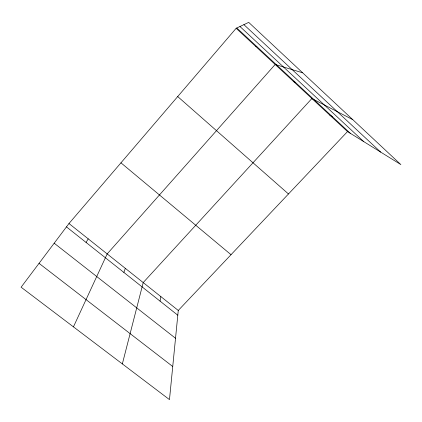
<?xml version="1.0" encoding="UTF-8"?>
<svg xmlns="http://www.w3.org/2000/svg" width="422" height="422" viewBox="0 0 422 422"><rect width="100%" height="100%" fill="white"/><g stroke="black" fill="none" stroke-linecap="round" stroke-linejoin="round"><path stroke-width="0.63" d="M347.512 131.574L178.269 310.455L169.475 399.618L21.1 287.203L68.981 223.533L236.156 28.295L248.711 22.382L400.9 164.617L347.512 131.574L236.156 28.295M160.075 301.15L160.861 296.608M122.348 363.912L143.211 282.571L311.884 98.532L352.792 119.658M123.878 272.438L125.318 268.339M73.449 326.865L107.177 253.912L275.176 64.482L302.648 72.795M86.067 242.444L88.219 238.831M255.822 46.531L256.85 46.599M293.67 81.636L295.437 82.401M329.83 115.174L332.278 116.583M39.04 263.349L172.74 366.512M54.19 243.204L175.526 338.27M68.981 223.533L178.269 310.455M66.46 226.883L177.799 315.213M120.956 162.829L231.024 254.693M177.704 96.559L288.479 193.967M236.8 27.994L350.281 133.289M243.911 24.645L380.707 152.12M239.949 26.507L363.833 141.676"/></g></svg>
